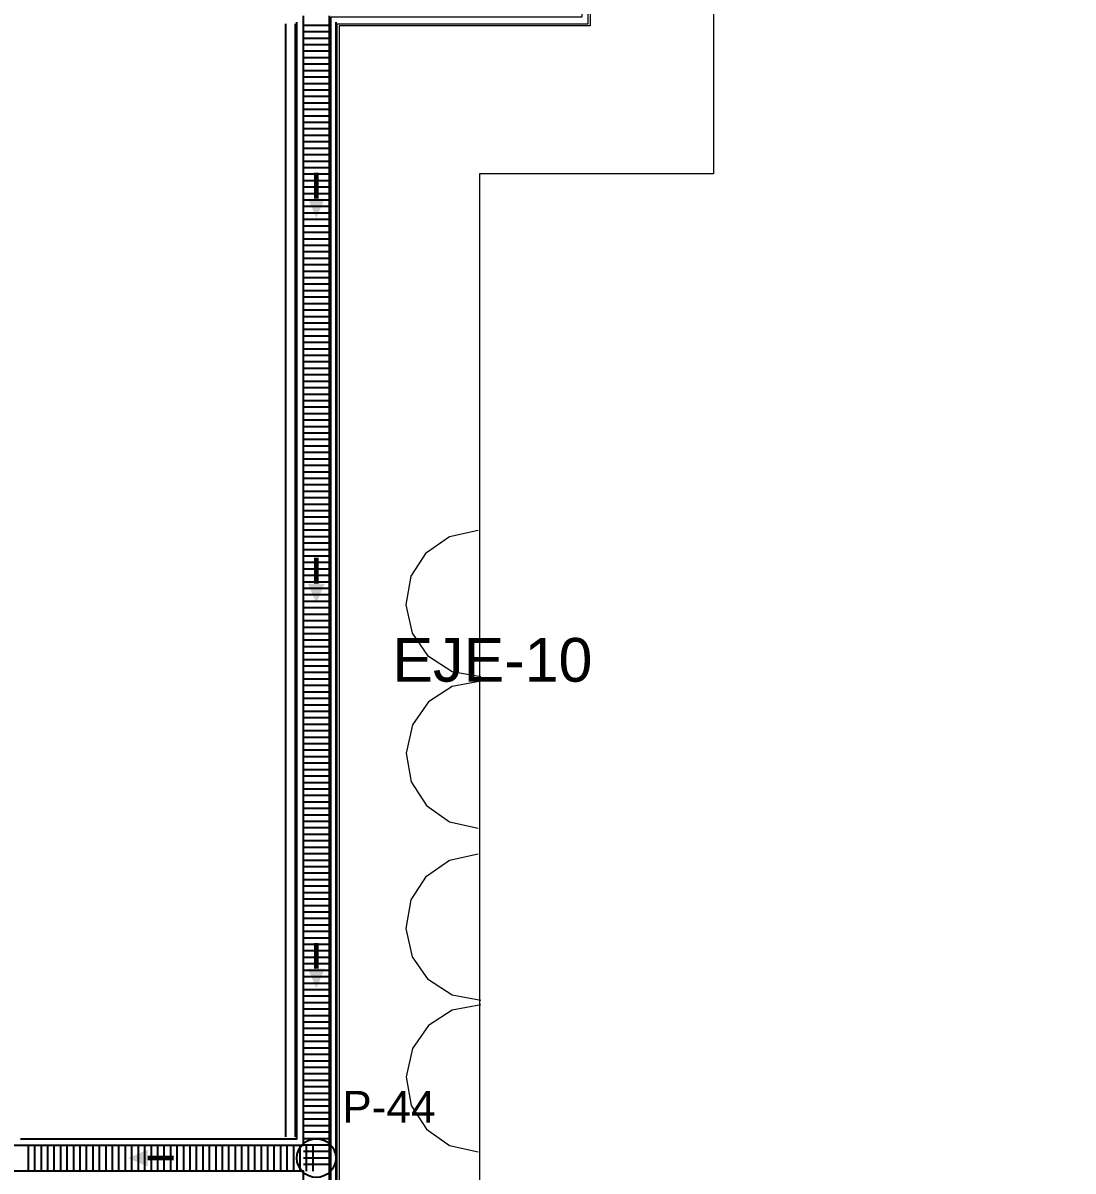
# Model space of a CAD drawing. Header units: metres. Extents: x 354768 to 355417, y 9249536 to 9250102.
# Drawn here: x 354928.11 to 354944.34, y 9249821.89 to 9249839.63 of the extents above; entities that cross this region are included whole.
import ezdxf
from ezdxf.enums import TextEntityAlignment as Align

# ---------------------------------------------------------------- set-up
doc = ezdxf.new("R2010")
doc.units = ezdxf.units.M
doc.header["$LTSCALE"] = 0.25
for name, color, linetype, lineweight in [('ARQ-BASE', 8, 'CONTINUOUS', 13), ('ARQ-TECHO', 8, 'CONTINUOUS', 13), ('ARQ-VEREDA', 9, 'CONTINUOUS', 9), ('CUNETA-S2', 6, 'CONTINUOUS', 35)]:
    doc.layers.add(name, color=color, linetype=linetype, lineweight=lineweight)
for name, color, linetype, true_color in [('CUN-FLUJO', 1, 'CONTINUOUS', 0xe60000), ('CUN-REJ-BORDE', 4, 'CONTINUOUS', 0x00aae6), ('CUN-REJ-PLATINA', 4, 'CONTINUOUS', 0x78cdf0)]:
    doc.layers.add(name, color=color, linetype=linetype, true_color=true_color)
for name, color, linetype in [('MURO-CONT', 6, 'CONTINUOUS'), ('NUDOS', 7, 'CONTINUOUS'), ('TEXTOS', 7, 'CONTINUOUS')]:
    doc.layers.add(name, color=color, linetype=linetype)
doc.styles.get("Standard").update_dxf_attribs({"font": 'arial.ttf'})

# ---------------------------------------------------------------- blocks, each defined once
blk = doc.blocks.new('ARQUITECTURA_BASE')
at = {"layer": 'ARQ-TECHO'}
for points in [[(354936.743, 9249851.821), (354936.743, 9249839.716), (354932.862, 9249839.716), (354932.862, 9249815.986), (354952.072, 9249815.986), (354952.072, 9249838.596), (354947.907, 9249838.596), (354947.907, 9249851.821), (354936.743, 9249851.821)], [(354936.873, 9249851.691), (354936.873, 9249839.586), (354932.992, 9249839.586), (354932.992, 9249816.116), (354951.942, 9249816.116), (354951.942, 9249838.466), (354947.777, 9249838.466), (354947.777, 9249851.691), (354936.873, 9249851.691)]]:
    blk.add_lwpolyline(points, close=True, dxfattribs=at)
for points in [[(354935.18, 9249829.524), (354934.737, 9249829.605), (354934.373, 9249829.842), (354934.124, 9249830.198), (354934.027, 9249830.637), (354934.107, 9249831.08), (354934.344, 9249831.445), (354934.699, 9249831.695), (354935.139, 9249831.793)], [(354935.18, 9249829.458), (354934.737, 9249829.377), (354934.373, 9249829.14), (354934.124, 9249828.784), (354934.027, 9249828.344), (354934.107, 9249827.902), (354934.344, 9249827.537), (354934.699, 9249827.287), (354935.139, 9249827.189)], [(354935.18, 9249824.524), (354934.737, 9249824.605), (354934.373, 9249824.842), (354934.124, 9249825.198), (354934.027, 9249825.637), (354934.107, 9249826.08), (354934.344, 9249826.445), (354934.699, 9249826.695), (354935.139, 9249826.793)], [(354935.18, 9249824.458), (354934.737, 9249824.377), (354934.373, 9249824.14), (354934.124, 9249823.784), (354934.027, 9249823.344), (354934.107, 9249822.902), (354934.344, 9249822.537), (354934.699, 9249822.287), (354935.139, 9249822.189)]]:
    blk.add_lwpolyline(points, dxfattribs=at)
at = {"layer": 'ARQ-VEREDA'}
blk.add_lwpolyline([(354950.772, 9249816.711), (354950.772, 9249837.296), (354946.607, 9249837.296), (354946.607, 9249850.646), (354938.777, 9249850.646), (354938.777, 9249837.296), (354935.162, 9249837.296), (354935.162, 9249816.711), (354932.962, 9249816.711), (354932.962, 9249839.616), (354936.843, 9249839.616), (354936.843, 9249851.546), (354947.807, 9249851.546), (354947.807, 9249838.496), (354951.972, 9249838.496), (354951.972, 9249816.711), (354950.772, 9249816.711)], close=True, dxfattribs=at)
at = {"layer": 'MURO-CONT'}
for points in [[(354932.162, 9249839.616), (354932.162, 9249822.416)], [(354932.312, 9249839.616), (354932.312, 9249822.416)]]:
    blk.add_lwpolyline(points, dxfattribs=at)
blk = doc.blocks.new('CUNETAS_SISTEMA_2_CENTRO_FRENTE_SUR')
at = {"layer": 'CUN-FLUJO', "const_width": 0.07}
for points in [[(354932.64, 9249837.315), (354932.64, 9249836.915)], [(354932.64, 9249831.365), (354932.64, 9249830.965)], [(354932.64, 9249825.415), (354932.64, 9249825.015)], [(354930.433, 9249822.09), (354930.033, 9249822.09)]]:
    blk.add_lwpolyline(points, dxfattribs=at)
at = {"layer": 'CUN-FLUJO', "true_color": 0xe60000}
for points in [[(354932.64, 9249836.615), (354932.77, 9249836.915), (354932.51, 9249836.915)], [(354932.64, 9249830.665), (354932.77, 9249830.965), (354932.51, 9249830.965)], [(354932.64, 9249824.715), (354932.77, 9249825.015), (354932.51, 9249825.015)], [(354929.733, 9249822.09), (354930.033, 9249821.96), (354930.033, 9249822.22)]]:
    blk.add_solid(points, dxfattribs=at)
at = {"layer": 'CUN-REJ-BORDE'}
for points in [[(354932.94, 9249839.64), (354932.94, 9249839.388), (354932.94, 9249839.136), (354932.94, 9249838.884), (354932.94, 9249838.632), (354932.94, 9249838.379), (354932.94, 9249838.127), (354932.94, 9249837.875), (354932.94, 9249837.623), (354932.94, 9249837.371), (354932.94, 9249837.119), (354932.94, 9249836.867), (354932.94, 9249836.615), (354932.94, 9249836.363), (354932.94, 9249836.11), (354932.94, 9249835.858), (354932.94, 9249835.606), (354932.94, 9249835.354), (354932.94, 9249835.102), (354932.94, 9249834.85), (354932.94, 9249834.598), (354932.94, 9249834.346), (354932.94, 9249834.094), (354932.94, 9249833.841), (354932.94, 9249833.589), (354932.94, 9249833.337), (354932.94, 9249833.085), (354932.94, 9249832.833), (354932.94, 9249832.581), (354932.94, 9249832.329), (354932.94, 9249832.077), (354932.94, 9249831.825), (354932.94, 9249831.572), (354932.94, 9249831.32), (354932.94, 9249831.068), (354932.94, 9249830.816), (354932.94, 9249830.564), (354932.94, 9249830.312), (354932.94, 9249830.06), (354932.94, 9249829.808), (354932.94, 9249829.556), (354932.94, 9249829.303), (354932.94, 9249829.051), (354932.94, 9249828.799), (354932.94, 9249828.547), (354932.94, 9249828.295), (354932.94, 9249828.043), (354932.94, 9249827.791), (354932.94, 9249827.539), (354932.94, 9249827.287), (354932.94, 9249827.034), (354932.94, 9249826.782), (354932.94, 9249826.53), (354932.94, 9249826.278), (354932.94, 9249826.026), (354932.94, 9249825.774), (354932.94, 9249825.522), (354932.94, 9249825.27), (354932.94, 9249825.018), (354932.94, 9249824.765), (354932.94, 9249824.513), (354932.94, 9249824.261), (354932.94, 9249824.009), (354932.94, 9249823.757), (354932.94, 9249823.505), (354932.94, 9249823.253), (354932.94, 9249823.001), (354932.94, 9249822.749), (354932.94, 9249822.496), (354932.94, 9249822.244), (354932.94, 9249821.992), (354932.94, 9249821.74)], [(354932.84, 9249839.74), (354932.84, 9249839.49), (354932.84, 9249839.24), (354932.84, 9249838.99), (354932.84, 9249838.74), (354932.84, 9249838.49), (354932.84, 9249838.24), (354932.84, 9249837.99), (354932.84, 9249837.74), (354932.84, 9249837.49), (354932.84, 9249837.24), (354932.84, 9249836.99), (354932.84, 9249836.74), (354932.84, 9249836.49), (354932.84, 9249836.24), (354932.84, 9249835.99), (354932.84, 9249835.74), (354932.84, 9249835.489), (354932.84, 9249835.239), (354932.84, 9249834.989), (354932.84, 9249834.739), (354932.84, 9249834.489), (354932.84, 9249834.239), (354932.84, 9249833.989), (354932.84, 9249833.739), (354932.84, 9249833.489), (354932.84, 9249833.239), (354932.84, 9249832.989), (354932.84, 9249832.739), (354932.84, 9249832.489), (354932.84, 9249832.239), (354932.84, 9249831.989), (354932.84, 9249831.739), (354932.84, 9249831.489), (354932.84, 9249831.239), (354932.84, 9249830.989), (354932.84, 9249830.739), (354932.84, 9249830.489), (354932.84, 9249830.239), (354932.84, 9249829.989), (354932.84, 9249829.739), (354932.84, 9249829.489), (354932.84, 9249829.239), (354932.84, 9249828.989), (354932.84, 9249828.739), (354932.84, 9249828.489), (354932.84, 9249828.239), (354932.84, 9249827.989), (354932.84, 9249827.739), (354932.84, 9249827.489), (354932.84, 9249827.238), (354932.84, 9249826.988), (354932.84, 9249826.738), (354932.84, 9249826.488), (354932.84, 9249826.238), (354932.84, 9249825.988), (354932.84, 9249825.738), (354932.84, 9249825.488), (354932.84, 9249825.238), (354932.84, 9249824.988), (354932.84, 9249824.738), (354932.84, 9249824.488), (354932.84, 9249824.238), (354932.84, 9249823.988), (354932.84, 9249823.738), (354932.84, 9249823.488), (354932.84, 9249823.238), (354932.84, 9249822.988), (354932.84, 9249822.738), (354932.84, 9249822.488), (354932.84, 9249822.238), (354932.84, 9249821.988), (354932.84, 9249821.738)], [(354927.921, 9249822.29), (354928.172, 9249822.29), (354928.423, 9249822.29), (354928.674, 9249822.29), (354928.925, 9249822.29), (354929.176, 9249822.29), (354929.427, 9249822.29), (354929.678, 9249822.29), (354929.929, 9249822.29), (354930.18, 9249822.29), (354930.431, 9249822.29), (354930.683, 9249822.29), (354930.934, 9249822.29), (354931.185, 9249822.29), (354931.436, 9249822.29), (354931.687, 9249822.29), (354931.938, 9249822.29), (354932.189, 9249822.29), (354932.44, 9249822.29), (354932.44, 9249822.543), (354932.44, 9249822.796), (354932.44, 9249823.049), (354932.44, 9249823.302), (354932.44, 9249823.554), (354932.44, 9249823.807), (354932.44, 9249824.06), (354932.44, 9249824.313), (354932.44, 9249824.566), (354932.44, 9249824.819), (354932.44, 9249825.072), (354932.44, 9249825.325), (354932.44, 9249825.578), (354932.44, 9249825.831), (354932.44, 9249826.083), (354932.44, 9249826.336), (354932.44, 9249826.589), (354932.44, 9249826.842), (354932.44, 9249827.095), (354932.44, 9249827.348), (354932.44, 9249827.601), (354932.44, 9249827.854), (354932.44, 9249828.107), (354932.44, 9249828.36), (354932.44, 9249828.612), (354932.44, 9249828.865), (354932.44, 9249829.118), (354932.44, 9249829.371), (354932.44, 9249829.624), (354932.44, 9249829.877), (354932.44, 9249830.13), (354932.44, 9249830.383), (354932.44, 9249830.636), (354932.44, 9249830.889), (354932.44, 9249831.141), (354932.44, 9249831.394), (354932.44, 9249831.647), (354932.44, 9249831.9), (354932.44, 9249832.153), (354932.44, 9249832.406), (354932.44, 9249832.659), (354932.44, 9249832.912), (354932.44, 9249833.165), (354932.44, 9249833.418), (354932.44, 9249833.67), (354932.44, 9249833.923), (354932.44, 9249834.176), (354932.44, 9249834.429), (354932.44, 9249834.682), (354932.44, 9249834.935), (354932.44, 9249835.188), (354932.44, 9249835.441), (354932.44, 9249835.694), (354932.44, 9249835.947), (354932.44, 9249836.199), (354932.44, 9249836.452), (354932.44, 9249836.705), (354932.44, 9249836.958), (354932.44, 9249837.211), (354932.44, 9249837.464), (354932.44, 9249837.717), (354932.44, 9249837.97), (354932.44, 9249838.223), (354932.44, 9249838.476), (354932.44, 9249838.728), (354932.44, 9249838.981), (354932.44, 9249839.234), (354932.44, 9249839.487), (354932.44, 9249839.74)], [(354928.066, 9249822.39), (354928.317, 9249822.39), (354928.569, 9249822.39), (354928.82, 9249822.39), (354929.071, 9249822.39), (354929.323, 9249822.39), (354929.574, 9249822.39), (354929.826, 9249822.39), (354930.077, 9249822.39), (354930.329, 9249822.39), (354930.58, 9249822.39), (354930.831, 9249822.39), (354931.083, 9249822.39), (354931.334, 9249822.39), (354931.586, 9249822.39), (354931.837, 9249822.39), (354932.089, 9249822.39), (354932.34, 9249822.39), (354932.34, 9249822.644), (354932.34, 9249822.897), (354932.34, 9249823.151), (354932.34, 9249823.405), (354932.34, 9249823.658), (354932.34, 9249823.912), (354932.34, 9249824.166), (354932.34, 9249824.419), (354932.34, 9249824.673), (354932.34, 9249824.927), (354932.34, 9249825.18), (354932.34, 9249825.434), (354932.34, 9249825.688), (354932.34, 9249825.941), (354932.34, 9249826.195), (354932.34, 9249826.449), (354932.34, 9249826.703), (354932.34, 9249826.956), (354932.34, 9249827.21), (354932.34, 9249827.464), (354932.34, 9249827.717), (354932.34, 9249827.971), (354932.34, 9249828.225), (354932.34, 9249828.478), (354932.34, 9249828.732), (354932.34, 9249828.986), (354932.34, 9249829.239), (354932.34, 9249829.493), (354932.34, 9249829.747), (354932.34, 9249830), (354932.34, 9249830.254), (354932.34, 9249830.508), (354932.34, 9249830.761), (354932.34, 9249831.015), (354932.34, 9249831.269), (354932.34, 9249831.522), (354932.34, 9249831.776), (354932.34, 9249832.03), (354932.34, 9249832.283), (354932.34, 9249832.537), (354932.34, 9249832.791), (354932.34, 9249833.044), (354932.34, 9249833.298), (354932.34, 9249833.552), (354932.34, 9249833.805), (354932.34, 9249834.059), (354932.34, 9249834.313), (354932.34, 9249834.566), (354932.34, 9249834.82), (354932.34, 9249835.074), (354932.34, 9249835.327), (354932.34, 9249835.581), (354932.34, 9249835.835), (354932.34, 9249836.089), (354932.34, 9249836.342), (354932.34, 9249836.596), (354932.34, 9249836.85), (354932.34, 9249837.103), (354932.34, 9249837.357), (354932.34, 9249837.611), (354932.34, 9249837.864), (354932.34, 9249838.118), (354932.34, 9249838.372), (354932.34, 9249838.625), (354932.34, 9249838.879), (354932.34, 9249839.133), (354932.34, 9249839.386), (354932.34, 9249839.64)], [(354932.44, 9249821.628), (354932.44, 9249821.89), (354932.189, 9249821.89), (354931.938, 9249821.89), (354931.687, 9249821.89), (354931.436, 9249821.89), (354931.185, 9249821.89), (354930.934, 9249821.89), (354930.683, 9249821.89), (354930.431, 9249821.89), (354930.18, 9249821.89), (354929.929, 9249821.89), (354929.678, 9249821.89), (354929.427, 9249821.89), (354929.176, 9249821.89), (354928.925, 9249821.89), (354928.674, 9249821.89), (354928.423, 9249821.89), (354928.172, 9249821.89), (354927.921, 9249821.89)]]:
    blk.add_lwpolyline(points, dxfattribs=at)
at = {"layer": 'CUN-REJ-PLATINA'}
for p, q in [((354932.84, 9249839.59), (354932.44, 9249839.59)), ((354932.84, 9249839.49), (354932.44, 9249839.49)), ((354932.84, 9249839.39), (354932.44, 9249839.39)), ((354932.84, 9249839.29), (354932.44, 9249839.29)), ((354932.84, 9249839.19), (354932.44, 9249839.19)), ((354932.84, 9249839.09), (354932.44, 9249839.09)), ((354932.84, 9249838.99), (354932.44, 9249838.99)), ((354932.84, 9249838.89), (354932.44, 9249838.89)), ((354932.84, 9249838.79), (354932.44, 9249838.79)), ((354932.84, 9249838.69), (354932.44, 9249838.69)), ((354932.84, 9249838.59), (354932.44, 9249838.59)), ((354932.84, 9249838.49), (354932.44, 9249838.49)), ((354932.84, 9249838.39), (354932.44, 9249838.39)), ((354932.84, 9249838.29), (354932.44, 9249838.29)), ((354932.84, 9249838.19), (354932.44, 9249838.19)), ((354932.84, 9249838.09), (354932.44, 9249838.09)), ((354932.84, 9249837.99), (354932.44, 9249837.99)), ((354932.84, 9249837.89), (354932.44, 9249837.89)), ((354932.84, 9249837.79), (354932.44, 9249837.79)), ((354932.84, 9249837.69), (354932.44, 9249837.69)), ((354932.84, 9249837.59), (354932.44, 9249837.59)), ((354932.84, 9249837.49), (354932.44, 9249837.49)), ((354932.84, 9249837.39), (354932.44, 9249837.39)), ((354932.84, 9249837.29), (354932.44, 9249837.29)), ((354932.84, 9249837.19), (354932.44, 9249837.19)), ((354932.84, 9249837.09), (354932.44, 9249837.09)), ((354932.84, 9249836.99), (354932.44, 9249836.99)), ((354932.84, 9249836.89), (354932.44, 9249836.89)), ((354932.84, 9249836.79), (354932.44, 9249836.79)), ((354932.84, 9249836.69), (354932.44, 9249836.69)), ((354932.84, 9249836.59), (354932.44, 9249836.59)), ((354932.84, 9249836.49), (354932.44, 9249836.49)), ((354932.84, 9249836.39), (354932.44, 9249836.39)), ((354932.84, 9249836.29), (354932.44, 9249836.29)), ((354932.84, 9249836.19), (354932.44, 9249836.19)), ((354932.84, 9249836.09), (354932.44, 9249836.09)), ((354932.84, 9249835.99), (354932.44, 9249835.99)), ((354932.84, 9249835.89), (354932.44, 9249835.89)), ((354932.84, 9249835.79), (354932.44, 9249835.79)), ((354932.84, 9249835.69), (354932.44, 9249835.69)), ((354932.84, 9249835.59), (354932.44, 9249835.59)), ((354932.84, 9249835.49), (354932.44, 9249835.49)), ((354932.84, 9249835.39), (354932.44, 9249835.39)), ((354932.84, 9249835.29), (354932.44, 9249835.29)), ((354932.84, 9249835.19), (354932.44, 9249835.19)), ((354932.84, 9249835.09), (354932.44, 9249835.09)), ((354932.84, 9249834.99), (354932.44, 9249834.99)), ((354932.84, 9249834.89), (354932.44, 9249834.89)), ((354932.84, 9249834.79), (354932.44, 9249834.79)), ((354932.84, 9249834.69), (354932.44, 9249834.69)), ((354932.84, 9249834.59), (354932.44, 9249834.59)), ((354932.84, 9249834.49), (354932.44, 9249834.49)), ((354932.84, 9249834.39), (354932.44, 9249834.39)), ((354932.84, 9249834.29), (354932.44, 9249834.29)), ((354932.84, 9249834.19), (354932.44, 9249834.19)), ((354932.84, 9249834.09), (354932.44, 9249834.09)), ((354932.84, 9249833.99), (354932.44, 9249833.99)), ((354932.84, 9249833.89), (354932.44, 9249833.89)), ((354932.84, 9249833.79), (354932.44, 9249833.79)), ((354932.84, 9249833.69), (354932.44, 9249833.69)), ((354932.84, 9249833.59), (354932.44, 9249833.59)), ((354932.84, 9249833.49), (354932.44, 9249833.49)), ((354932.84, 9249833.39), (354932.44, 9249833.39)), ((354932.84, 9249833.29), (354932.44, 9249833.29)), ((354932.84, 9249833.19), (354932.44, 9249833.19)), ((354932.84, 9249833.09), (354932.44, 9249833.09)), ((354932.84, 9249832.99), (354932.44, 9249832.99)), ((354932.84, 9249832.89), (354932.44, 9249832.89)), ((354932.84, 9249832.79), (354932.44, 9249832.79)), ((354932.84, 9249832.69), (354932.44, 9249832.69)), ((354932.84, 9249832.59), (354932.44, 9249832.59)), ((354932.84, 9249832.49), (354932.44, 9249832.49)), ((354932.84, 9249832.39), (354932.44, 9249832.39)), ((354932.84, 9249832.29), (354932.44, 9249832.29)), ((354932.84, 9249832.19), (354932.44, 9249832.19)), ((354932.84, 9249832.09), (354932.44, 9249832.09)), ((354932.84, 9249831.99), (354932.44, 9249831.99)), ((354932.84, 9249831.89), (354932.44, 9249831.89)), ((354932.84, 9249831.79), (354932.44, 9249831.79)), ((354932.84, 9249831.69), (354932.44, 9249831.69)), ((354932.84, 9249831.59), (354932.44, 9249831.59)), ((354932.84, 9249831.49), (354932.44, 9249831.49)), ((354932.84, 9249831.39), (354932.44, 9249831.39)), ((354932.84, 9249831.29), (354932.44, 9249831.29)), ((354932.84, 9249831.19), (354932.44, 9249831.19)), ((354932.84, 9249831.09), (354932.44, 9249831.09)), ((354932.84, 9249830.99), (354932.44, 9249830.99)), ((354932.84, 9249830.89), (354932.44, 9249830.89)), ((354932.84, 9249830.79), (354932.44, 9249830.79)), ((354932.84, 9249830.69), (354932.44, 9249830.69)), ((354932.84, 9249830.59), (354932.44, 9249830.59)), ((354932.84, 9249830.49), (354932.44, 9249830.49)), ((354932.84, 9249830.39), (354932.44, 9249830.39)), ((354932.84, 9249830.29), (354932.44, 9249830.29)), ((354932.84, 9249830.19), (354932.44, 9249830.19)), ((354932.84, 9249830.09), (354932.44, 9249830.09)), ((354932.84, 9249829.99), (354932.44, 9249829.99)), ((354932.84, 9249829.89), (354932.44, 9249829.89)), ((354932.84, 9249829.79), (354932.44, 9249829.79)), ((354932.84, 9249829.69), (354932.44, 9249829.69)), ((354932.84, 9249829.59), (354932.44, 9249829.59)), ((354932.84, 9249829.49), (354932.44, 9249829.49)), ((354932.84, 9249829.39), (354932.44, 9249829.39)), ((354932.84, 9249829.29), (354932.44, 9249829.29)), ((354932.84, 9249829.19), (354932.44, 9249829.19)), ((354932.84, 9249829.09), (354932.44, 9249829.09)), ((354932.84, 9249828.99), (354932.44, 9249828.99)), ((354932.84, 9249828.89), (354932.44, 9249828.89)), ((354932.84, 9249828.79), (354932.44, 9249828.79)), ((354932.84, 9249828.69), (354932.44, 9249828.69)), ((354932.84, 9249828.59), (354932.44, 9249828.59)), ((354932.84, 9249828.49), (354932.44, 9249828.49)), ((354932.84, 9249828.39), (354932.44, 9249828.39)), ((354932.84, 9249828.29), (354932.44, 9249828.29)), ((354932.84, 9249828.19), (354932.44, 9249828.19)), ((354932.84, 9249828.09), (354932.44, 9249828.09)), ((354932.84, 9249827.99), (354932.44, 9249827.99)), ((354932.84, 9249827.89), (354932.44, 9249827.89)), ((354932.84, 9249827.79), (354932.44, 9249827.79)), ((354932.84, 9249827.69), (354932.44, 9249827.69)), ((354932.84, 9249827.59), (354932.44, 9249827.59)), ((354932.84, 9249827.49), (354932.44, 9249827.49)), ((354932.84, 9249827.39), (354932.44, 9249827.39)), ((354932.84, 9249827.29), (354932.44, 9249827.29)), ((354932.84, 9249827.19), (354932.44, 9249827.19)), ((354932.84, 9249827.09), (354932.44, 9249827.09)), ((354932.84, 9249826.99), (354932.44, 9249826.99)), ((354932.84, 9249826.89), (354932.44, 9249826.89)), ((354932.84, 9249826.79), (354932.44, 9249826.79)), ((354932.84, 9249826.69), (354932.44, 9249826.69)), ((354932.84, 9249826.59), (354932.44, 9249826.59)), ((354932.84, 9249826.49), (354932.44, 9249826.49)), ((354932.84, 9249826.39), (354932.44, 9249826.39)), ((354932.84, 9249826.29), (354932.44, 9249826.29)), ((354932.84, 9249826.19), (354932.44, 9249826.19)), ((354932.84, 9249826.09), (354932.44, 9249826.09)), ((354932.84, 9249825.99), (354932.44, 9249825.99)), ((354932.84, 9249825.89), (354932.44, 9249825.89)), ((354932.84, 9249825.79), (354932.44, 9249825.79)), ((354932.84, 9249825.69), (354932.44, 9249825.69)), ((354932.84, 9249825.59), (354932.44, 9249825.59)), ((354932.84, 9249825.49), (354932.44, 9249825.49)), ((354932.84, 9249825.39), (354932.44, 9249825.39)), ((354932.84, 9249825.29), (354932.44, 9249825.29)), ((354932.84, 9249825.19), (354932.44, 9249825.19)), ((354932.84, 9249825.09), (354932.44, 9249825.09)), ((354932.84, 9249824.99), (354932.44, 9249824.99)), ((354932.84, 9249824.89), (354932.44, 9249824.89)), ((354932.84, 9249824.79), (354932.44, 9249824.79)), ((354932.84, 9249824.69), (354932.44, 9249824.69)), ((354932.84, 9249824.59), (354932.44, 9249824.59)), ((354932.84, 9249824.49), (354932.44, 9249824.49)), ((354932.84, 9249824.39), (354932.44, 9249824.39)), ((354932.84, 9249824.29), (354932.44, 9249824.29)), ((354932.84, 9249824.19), (354932.44, 9249824.19)), ((354932.84, 9249824.09), (354932.44, 9249824.09)), ((354932.84, 9249823.99), (354932.44, 9249823.99)), ((354932.84, 9249823.89), (354932.44, 9249823.89)), ((354932.84, 9249823.79), (354932.44, 9249823.79)), ((354932.84, 9249823.69), (354932.44, 9249823.69)), ((354932.84, 9249823.59), (354932.44, 9249823.59)), ((354932.84, 9249823.49), (354932.44, 9249823.49)), ((354932.84, 9249823.39), (354932.44, 9249823.39)), ((354932.84, 9249823.29), (354932.44, 9249823.29)), ((354932.84, 9249823.19), (354932.44, 9249823.19)), ((354932.84, 9249823.09), (354932.44, 9249823.09)), ((354932.84, 9249822.99), (354932.44, 9249822.99)), ((354932.84, 9249822.89), (354932.44, 9249822.89)), ((354932.84, 9249822.79), (354932.44, 9249822.79)), ((354932.84, 9249822.69), (354932.44, 9249822.69)), ((354932.84, 9249822.59), (354932.44, 9249822.59)), ((354932.84, 9249822.49), (354932.44, 9249822.49)), ((354928.19, 9249821.89), (354928.19, 9249822.29)), ((354928.29, 9249821.89), (354928.29, 9249822.29)), ((354928.39, 9249821.89), (354928.39, 9249822.29)), ((354928.49, 9249821.89), (354928.49, 9249822.29)), ((354928.59, 9249821.89), (354928.59, 9249822.29)), ((354928.69, 9249821.89), (354928.69, 9249822.29)), ((354928.79, 9249821.89), (354928.79, 9249822.29)), ((354928.89, 9249821.89), (354928.89, 9249822.29)), ((354928.99, 9249821.89), (354928.99, 9249822.29)), ((354929.09, 9249821.89), (354929.09, 9249822.29)), ((354929.19, 9249821.89), (354929.19, 9249822.29)), ((354929.29, 9249821.89), (354929.29, 9249822.29)), ((354929.39, 9249821.89), (354929.39, 9249822.29)), ((354929.49, 9249821.89), (354929.49, 9249822.29)), ((354929.59, 9249821.89), (354929.59, 9249822.29)), ((354929.69, 9249821.89), (354929.69, 9249822.29)), ((354929.79, 9249821.89), (354929.79, 9249822.29)), ((354929.89, 9249821.89), (354929.89, 9249822.29)), ((354929.99, 9249821.89), (354929.99, 9249822.29)), ((354930.09, 9249821.89), (354930.09, 9249822.29)), ((354930.19, 9249821.89), (354930.19, 9249822.29)), ((354930.29, 9249821.89), (354930.29, 9249822.29)), ((354930.39, 9249821.89), (354930.39, 9249822.29)), ((354930.49, 9249821.89), (354930.49, 9249822.29)), ((354930.59, 9249821.89), (354930.59, 9249822.29)), ((354930.69, 9249821.89), (354930.69, 9249822.29)), ((354930.79, 9249821.89), (354930.79, 9249822.29)), ((354930.89, 9249821.89), (354930.89, 9249822.29)), ((354930.99, 9249821.89), (354930.99, 9249822.29)), ((354931.09, 9249821.89), (354931.09, 9249822.29)), ((354931.19, 9249821.89), (354931.19, 9249822.29)), ((354931.29, 9249821.89), (354931.29, 9249822.29)), ((354931.39, 9249821.89), (354931.39, 9249822.29)), ((354931.49, 9249821.89), (354931.49, 9249822.29)), ((354931.59, 9249821.89), (354931.59, 9249822.29)), ((354931.69, 9249821.89), (354931.69, 9249822.29)), ((354931.79, 9249821.89), (354931.79, 9249822.29)), ((354931.89, 9249821.89), (354931.89, 9249822.29)), ((354931.99, 9249821.89), (354931.99, 9249822.29)), ((354932.09, 9249821.89), (354932.09, 9249822.29)), ((354932.19, 9249821.89), (354932.19, 9249822.29)), ((354932.29, 9249821.89), (354932.29, 9249822.29)), ((354932.39, 9249821.89), (354932.39, 9249822.29)), ((354932.84, 9249822.39), (354932.44, 9249822.39)), ((354932.84, 9249822.29), (354932.44, 9249822.29)), ((354932.49, 9249821.89), (354932.49, 9249822.29)), ((354932.59, 9249821.89), (354932.59, 9249822.29)), ((354932.84, 9249822.19), (354932.44, 9249822.19)), ((354932.84, 9249822.09), (354932.44, 9249822.09)), ((354932.84, 9249821.99), (354932.44, 9249821.99))]:
    blk.add_line(p, q, dxfattribs=at)
blk = doc.blocks.new('ROTULOS_RED')
at = {"layer": 'NUDOS'}
blk.add_circle((354932.64, 9249822.09), 0.3, dxfattribs=at)
at = {"layer": 'TEXTOS', "color": 6}
blk.add_text('EJE-10', height=0.675, dxfattribs=at).set_placement((354933.815, 9249829.248), align=Align.BOTTOM_LEFT)
at = {"layer": 'TEXTOS'}
blk.add_text('P-44', height=0.4894, dxfattribs=at).set_placement((354933.04, 9249822.49), align=Align.BOTTOM_LEFT)

msp = doc.modelspace()

# ---------------------------------------------------------------- block references
at = {"layer": 'ARQ-BASE'}
msp.add_blockref('ARQUITECTURA_BASE', (0, 0), dxfattribs=at)
at = {"layer": 'CUNETA-S2'}
msp.add_blockref('CUNETAS_SISTEMA_2_CENTRO_FRENTE_SUR', (0, 0), dxfattribs=at)
at = {"layer": 'NUDOS'}
msp.add_blockref('ROTULOS_RED', (0, 0), dxfattribs=at)

doc.saveas('drawing.dxf')
